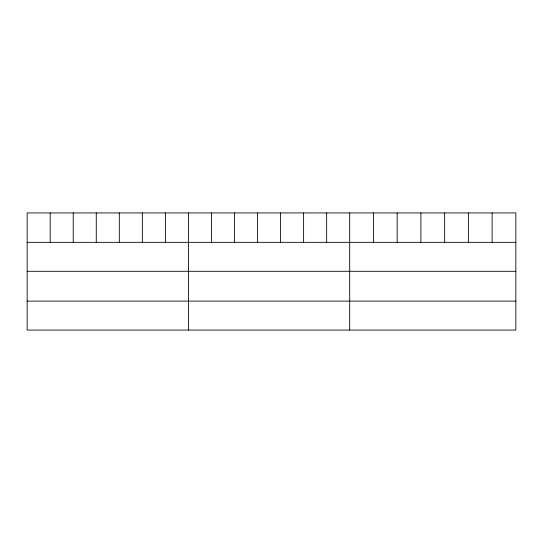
<?xml version="1.0" encoding="UTF-8"?>
<svg xmlns="http://www.w3.org/2000/svg" width="543" height="543" viewBox="0 0 543 543"><rect width="100%" height="100%" fill="white"/><g stroke="black" fill="none" stroke-linecap="round" stroke-linejoin="round"><path stroke-width="0.81" d="M515.85 242.341L515.85 330.069L27.15 330.069L27.15 212.931L515.85 212.931L515.85 242.341L27.15 242.341M27.15 271.296L515.85 271.296M27.15 301.121L515.85 301.121M492.114 212.931L492.114 242.341M468.378 212.931L468.378 242.341M444.642 212.931L444.642 242.341M420.9 212.931L420.9 242.341M397.164 212.931L397.164 242.341M373.428 212.931L373.428 242.341M349.692 212.931L349.692 330.069M326.655 212.931L326.655 242.341M303.612 212.931L303.612 242.341M280.575 212.931L280.575 242.341M257.538 212.931L257.538 242.341M234.501 212.931L234.501 242.341M211.458 212.931L211.458 242.341M188.421 212.931L188.421 330.069M165.384 212.931L165.384 242.341M142.341 212.931L142.341 242.341M119.304 212.931L119.304 242.341M96.267 212.931L96.267 242.341M73.23 212.931L73.23 242.341M50.187 212.931L50.187 242.341"/></g></svg>
